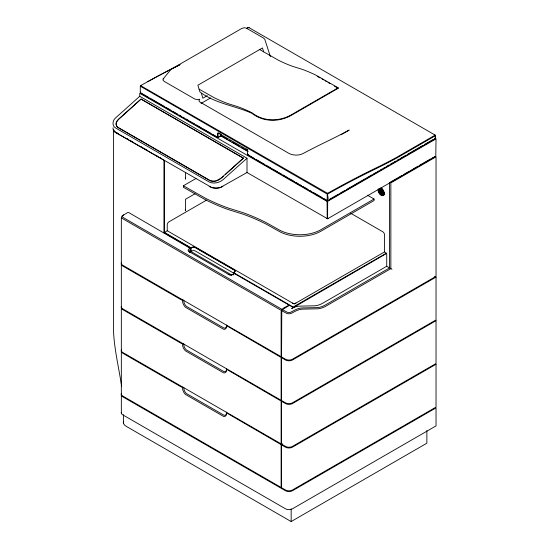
<?xml version="1.0" encoding="UTF-8"?>
<svg xmlns="http://www.w3.org/2000/svg" width="549" height="549" viewBox="0 0 549 549"><rect width="100%" height="100%" fill="white"/><g stroke="black" fill="none" stroke-linecap="round" stroke-linejoin="round"><path stroke-width="0.82" d="M217.006 137.236L218.042 137.394L218.083 133.963L219.072 133.153M217.603 137.511L217.445 133.963L218.097 133.03L246.57 149.266L247.427 150.33L247.558 154.372L247.997 155.127L326.936 200.701C329.318 200.653 327.293 195.218 327.533 193.31L141.052 85.891L141.052 85.397M113.135 127.725A9.717 5.607 0 0 0 115.866 132.57L211.825 187.593A9.251 5.339 0 0 0 220.224 187.593L247.009 172.51L327.533 218.749L327.698 201.277L436.03 138.863L435.796 156.314L327.815 218.653M226.565 325.482L226.387 326.682A5.27 3.047 60 0 1 223.999 328.069L186.344 306.328A5.27 3.047 60 0 1 183.956 302.183L183.771 300.248L181.39 299.878L122.722 266.004A4.934 2.848 0 0 1 121.336 263.547M226.565 369.065L226.387 370.273A5.27 3.047 60 0 1 223.999 371.652L186.344 349.919A5.27 3.047 60 0 1 183.956 345.774L183.771 343.832L181.39 343.468L122.722 309.595A4.934 2.848 0 0 1 121.336 307.131M226.565 412.656L226.387 413.864A5.27 3.047 60 0 1 223.999 415.243L186.344 393.509A5.27 3.047 60 0 1 183.956 389.365L183.771 387.422L181.39 387.052L122.722 353.185A4.934 2.848 0 0 1 121.336 350.722M327.218 193.31L327.218 200.797M232.659 274.589L234.19 273.704L235.061 273.937L288.973 305.066C286.475 307.166 281.52 307.708 281.122 311.619L281.122 356.699L122.722 265.249A4.934 2.848 0 0 1 121.336 262.793M281.795 310.727L281.555 356.953L285.487 359.218A4.934 2.848 0 0 0 292.466 359.218L436.03 276.332L436.03 156.815L391.959 182.261L389.57 182.632L389.57 267.919L325.042 305.175A29.522 17.046 -60 0 1 317.281 307.612L301.847 307.955A28.747 16.6 -60 0 0 294.291 310.329L290.647 312.271A3.685 2.127 0 0 1 287.305 312.271L282.433 309.622L281.795 310.727L286.887 313.479A4.605 2.656 0 0 0 291.066 313.479L294.93 311.434A27.697 15.99 -60 0 1 302.211 309.149L317.645 308.806A30.572 17.65 -60 0 0 325.681 306.28L390.854 268.653L390.854 182.632M247.558 151.346L247.764 150.09M233.551 274.075L233.318 274.946L233.373 272.716L234.924 271.714A2.779 1.606 0 0 0 234.924 270.259L194.868 247.132A2.779 1.606 0 0 0 192.342 247.132L190.99 247.805L164.336 232.351L164.336 160.432L116.175 132.879A9.875 5.703 0 0 1 113.41 129.742L113.41 325.132C113.3 345.959 118.728 366.169 121.645 386.64M140.297 86.694L140.729 85.582L148.251 81.369A954.567 551.121 -60 0 1 179.743 64.809M435.474 137.669L435.041 138.794L327.815 200.701M116.189 122.921L116.964 121.048L118.529 119.215L141.1 99.026L243.433 158.105L225.31 174.582M170.657 69.805L163.142 78.981L163.012 80.195L164.199 81.382L194.895 99.101L197.901 99.726L199.747 99.218L198.91 100.906L199.953 102.018L288.856 153.343A9.875 5.476 1.9 0 0 302.815 153.658L303.899 153.082A952.913 550.167 -60 0 1 328.028 140.915L335.062 137.442A595.61 343.873 -60 0 0 349.178 130.065L341.08 134.738M234.251 272.208A2.546 1.469 0 0 0 234.251 270.129L195.41 247.702A2.546 1.469 0 0 0 191.807 247.702L190.99 248.175L164.233 232.728L167.232 230.745L294.209 304.057L384.54 251.909L386.722 253.672L386.722 266.272L391.959 269.291M380.121 191.779A1.853 1.071 60 0 1 380.594 189.988L380.382 189.432L380.382 190.119A1.853 1.071 60 0 0 380.032 192.198A1.853 1.071 60 0 0 382.035 193.358A1.853 1.071 60 0 0 381.685 190.874L382.125 190.434A2.471 1.427 60 0 1 382.934 192.129M381.685 190.874L382.125 190.434M140.729 92.321L140.729 93.2L217.329 137.422M247.64 27.724L249.15 27.724M219.511 136.667L220.458 136.269L220.499 133.592M247.997 154.255L247.723 154.852L248.32 155.312M248.155 155.154L248.32 154.804M434.719 134.862L434.719 135.37L396.419 157.481A594.903 343.468 -60 0 1 375.269 168.33A954.567 551.121 -60 0 0 335.014 189.199L327.533 193.31M434.719 138.979L435.474 138.039L435.041 135.047L248.834 27.539M140.887 85.733L140.729 86.44L326.621 193.763L328.13 193.776L335.322 189.755A954.141 550.873 -60 0 1 375.564 168.893A595.397 343.756 -60 0 0 396.735 158.037L435.041 135.919L435.316 135.328L434.877 135.027M139.741 96.288L115.743 117.754C112.47 120.265 111.687 125.872 115.743 128.034L209.045 181.897C213.595 184.176 219.223 182.844 223.011 179.688L247.009 158.215L139.741 96.288L139.741 93.261L326.504 201.092L327.698 201.277M141.1 99.026L118.584 119.421L117.019 121.254L116.251 123.127A7.926 5.627 -15.4 0 0 117.96 127.492M243.433 158.105L220.863 178.295L216.327 180.738A7.926 5.627 -15.4 0 1 209.382 180.147L118.488 127.663A7.926 5.627 -15.4 0 1 116.189 122.921M223.429 176.263L219.305 179.626M282.433 309.622L289.412 305.319L293.338 307.584L291.677 308.545A29.138 16.82 -60 0 1 299.335 306.143L314.762 305.8A29.138 16.82 -60 0 0 322.421 303.391L386.722 266.272M163.142 78.981L163.705 78.507M123.662 214.858L122.928 215.441A3.685 2.127 0 0 0 122.928 217.37L281.994 309.368M140.887 85.555L140.297 86.33L140.297 92.438L141.052 93.378M171.837 68.831L241.8 28.438L244.14 27.759L245.973 27.999M246.487 28.39L248.237 27.45M207.268 95.67L202.862 98.209L201.408 93.433M201.037 103.445L210.61 97.914M218.2 137.422L220.458 136.269L221.81 136.481L248.175 151.702M263.664 51.874L262.463 47.935L197.88 85.219L199.918 91.916C215.332 103.651 234.807 105.58 251.95 113.32C263.41 122.31 279.455 122.303 291.787 115.057L338.136 88.293L338.136 87.792L291.787 114.549C279.462 121.789 263.383 121.837 251.95 112.771A165.139 95.341 60 0 0 237.422 106.568L228.494 103.795A165.139 95.341 60 0 1 213.966 97.585L199.081 89.158M367.507 195.224L374.068 199.013L374.068 200.522L320.829 231.259A29.619 17.101 0 0 1 278.94 231.259L265.709 223.882A261.29 150.858 60 0 0 242.713 214.055L228.597 209.67A261.29 150.858 60 0 1 205.601 199.85L183.38 187.278L183.38 185.768L195.986 178.487M195.046 193.749L185.466 199.273L185.466 210.864A4.934 2.848 60 0 0 185.294 209.519M206.623 200.076L168.975 221.817A2.471 1.427 -60 0 0 167.232 224.836L167.232 230.745M190.99 250.509L190.119 248.265L188.547 249.301A3.719 2.148 0 0 0 188.547 251.25L229.427 274.877A2.8 1.62 0 0 0 231.973 274.877L233.25 274.253M190.757 249.37L189.364 250.282A2.8 1.62 0 0 0 189.364 251.751L189.865 252.149M329.606 199.301L338.513 194.154M339.996 193.303L345.191 190.297M346.68 189.439L365.236 178.727M366.725 177.869L371.92 174.87M373.402 174.012L375.633 172.722M377.115 171.871L378.604 171.013M380.086 170.156L382.317 168.866M383.799 168.008L385.281 167.157M386.771 166.299L388.994 165.009M390.483 164.151L392.707 162.868M394.196 162.01L395.678 161.152M397.16 160.294L399.391 159.011M400.873 158.153L406.075 155.154M407.557 154.296L423.149 145.293M424.631 144.435L432.797 139.721M390.305 182.206L402.033 175.433M403.501 174.589L408.628 171.624M410.096 170.78L411.565 169.936M413.026 169.085L418.16 166.127M419.621 165.276L430.622 158.929M432.084 158.085L433.552 157.24M380.683 189.316L381.823 189.474L381.823 191.992L381.383 192.239L380.683 191.834L380.683 189.316L381.823 189.474M380.683 191.834L381.823 191.992M374.068 199.013L320.829 229.743A29.619 17.101 0 0 1 278.94 229.743L265.709 222.366A261.29 150.858 60 0 0 242.713 212.545L228.597 208.16A261.29 150.858 60 0 1 205.601 198.333L183.38 185.768M233.538 272.62L293.125 307.021L386.503 253.11M293.338 307.584L386.661 253.391M436.03 277.094L292.466 359.979A4.934 2.848 0 0 1 285.487 359.979L281.555 357.708L281.555 400.544L285.487 402.808A4.934 2.848 0 0 0 292.466 402.808L436.03 319.923L436.03 277.094L434.547 276.236M226.565 412.869L281.122 444.635L282.55 443.812M123.443 421.399A9.875 5.703 0 0 0 126.215 426.319L291.155 521.55L426.868 443.201L426.868 430.553M247.441 149.534L246.254 149.081M216.388 180.944L218.77 179.997M217.926 137.511L218.523 137.236M164.611 232.261L164.021 232.351L164.021 160.432M327.533 200.797L328.13 200.522M327.533 218.749L328.13 218.468M218.756 133.338L217.624 133.304M434.286 156.815L435.158 156.678M248.121 27.567L248.553 27.45M220.341 136.385L222.125 136.667M217.486 137.394L218.042 137.394M327.65 200.68L326.621 200.522M327.65 218.632L326.621 218.468M219.072 133.386L218.097 133.03M228.151 274.253L229.008 274.61A3.719 2.148 0 0 0 232.385 274.61M317.219 76.393L319.95 77.834M246.542 28.253L263.52 38.053L264.762 39.26L270.396 56.622M338.136 87.792L316.533 75.487A165.139 95.341 60 0 0 302.005 69.277L293.077 66.504A165.139 95.341 60 0 1 278.549 60.301L259.238 49.321M322.091 79.035L323.553 79.88M325.008 80.717L326.47 81.561M327.925 82.405L330.114 83.668M334.485 86.193L338.136 88.293M222.565 136.55L227.629 139.473M229.077 140.311L230.525 141.141M231.973 141.978L239.934 146.576M241.382 147.407L245.719 149.918M350.749 213.28L382.79 231.781A2.471 1.427 60 0 1 384.54 234.807L384.54 251.909M141.484 93.261L148.155 97.111M149.63 97.969L164.446 106.52M165.928 107.371L171.11 110.37M172.592 111.221L177.773 114.213M179.255 115.07L181.479 116.354M182.961 117.205L184.437 118.062M185.919 118.92L188.142 120.204M189.625 121.055L191.107 121.912M192.582 122.763L194.806 124.047M196.288 124.904L201.469 127.896M202.952 128.754L211.097 133.455M212.58 134.313L217.768 137.305M249.493 155.621L254.688 158.62M256.17 159.478L264.33 164.185M265.812 165.043L271.007 168.042M272.489 168.9L277.677 171.892M279.167 172.75L281.39 174.033M282.872 174.891L288.067 177.89M289.549 178.748L294.738 181.746M296.227 182.604L298.45 183.888M299.932 184.745L301.415 185.596M302.897 186.454L308.092 189.453M310.315 190.736L311.798 191.594M313.28 192.452L322.181 197.592M323.67 198.443L326.634 200.159M141.155 99.232L243.488 158.318M118.55 127.876L209.444 180.353A7.926 5.627 -15.4 0 0 215.565 181.136M116.683 132.666L118.159 133.524M127.004 138.629L128.48 139.48M130.696 140.757L132.906 142.033M141.018 146.72L143.227 147.997M144.703 148.848L146.919 150.124M155.765 155.23L157.24 156.088M159.45 157.364L160.926 158.215M233.455 273.011L195.355 251.017A2.471 1.427 0 0 0 191.862 251.017L190.119 252.025A2.471 1.427 0 0 0 189.666 252.382M231.829 275.097L190.99 251.517L190.99 247.489M281.356 310.473L122.111 218.351A4.605 2.656 0 0 1 122.111 215.935L127.958 212.374L128.83 212.607L190.119 248.265M116.21 132.769L114.48 131.389A9.251 5.339 0 0 1 113.588 129.804M434.877 135.212L435.474 136.173M435.041 137.923L434.877 138.822M327.218 218.749L327.053 201.277M248.155 154.969L247.558 154.001M221.302 136.385L221.137 134.347M226.565 325.694L281.122 357.454L281.122 400.29L122.722 308.84A4.934 2.848 0 0 1 121.336 306.376M226.565 369.278L281.122 401.045L281.122 443.88L122.722 352.431A4.934 2.848 0 0 1 121.336 349.967M246.906 149.657L247.386 150.488M164.021 232.351L164.233 232.728M163.739 232.261L164.178 233.016M140.297 92.074L140.887 93.22M381.383 189.721L381.383 192.239M381.116 189.062L381.116 191.587M291.155 508.902L291.155 521.55M281.122 444.635L281.122 487.471L122.722 396.014A4.934 2.848 0 0 1 121.336 393.558M247.009 158.215L247.009 172.51M226.565 324.953L226.366 327.636A6.183 3.569 60 0 1 223.56 329.263L185.507 307.296A6.183 3.569 60 0 1 182.7 302.43L182.494 300.248M226.565 368.544L226.366 371.227A6.183 3.569 60 0 1 223.56 372.846L185.507 350.88A6.183 3.569 60 0 1 182.7 346.014L182.494 343.832M226.565 412.134L226.366 414.818A6.183 3.569 60 0 1 223.56 416.437L185.507 394.47A6.183 3.569 60 0 1 182.7 389.605L182.494 387.422M185.466 172.496L185.466 179.118A4.934 2.848 60 0 0 185.294 177.78M123.443 414.66L123.443 423.183M121.336 217.706L121.336 413.253M219.072 136.55A2.471 1.427 0 0 1 221.46 136.179M121.336 412.361A4.934 2.848 0 0 0 122.722 414.824L285.487 508.793A4.934 2.848 0 0 0 292.466 508.793L436.03 425.907L436.03 407.859L292.466 490.744A4.934 2.848 0 0 1 285.487 490.744L122.722 396.776A4.934 2.848 0 0 1 121.336 394.312M295.959 303.055A2.471 1.427 0 0 1 292.466 303.055M147.921 81.561A954.141 550.873 -60 0 1 180.134 64.638M222.901 186.427A9.717 5.607 0 0 1 209.148 186.427M381.905 190.565A2.471 1.427 60 0 1 382.372 193.872A2.471 1.427 60 0 1 379.695 192.328A2.471 1.427 60 0 1 380.162 189.556M382.934 193.173A2.471 1.427 60 0 1 380.189 192.665A2.471 1.427 60 0 1 380.382 189.432M381.905 190.75A1.853 1.071 60 0 1 382.461 192.953A1.853 1.071 60 0 1 380.91 192.946M381.02 188.163A4.317 2.491 60 0 1 384.183 193.687A4.317 2.491 60 0 1 380.711 194.998A4.317 2.491 60 0 1 378.151 189.24M383.806 195.19A4.317 2.491 60 0 1 380.882 194.538M380.134 193.783A4.317 2.491 60 0 1 379.483 192.877M378.975 191.876A4.317 2.491 60 0 1 378.645 190.846M384.54 194.003A4.317 2.491 60 0 1 384.266 194.71M383.545 194.765A3.829 2.21 60 0 1 381.665 194.675M380.773 188.053A3.829 2.21 60 0 1 382.831 189.467M384.156 192.075A3.829 2.21 60 0 1 383.957 194.339M379.695 188.273A3.829 2.21 60 0 1 383.813 192.912A3.829 2.21 60 0 1 380.299 194.236A3.829 2.21 60 0 1 379.146 188.479M436.03 320.678L292.466 403.563A4.934 2.848 0 0 1 285.487 403.563L281.555 401.298L281.555 444.134L285.487 446.399A4.934 2.848 0 0 0 292.466 446.399L436.03 363.513L436.03 320.678M436.03 364.268L292.466 447.154A4.934 2.848 0 0 1 285.487 447.154L281.555 444.889L281.555 487.718L285.487 489.989A4.934 2.848 0 0 0 292.466 489.989L436.03 407.104L436.03 364.268"/></g></svg>
